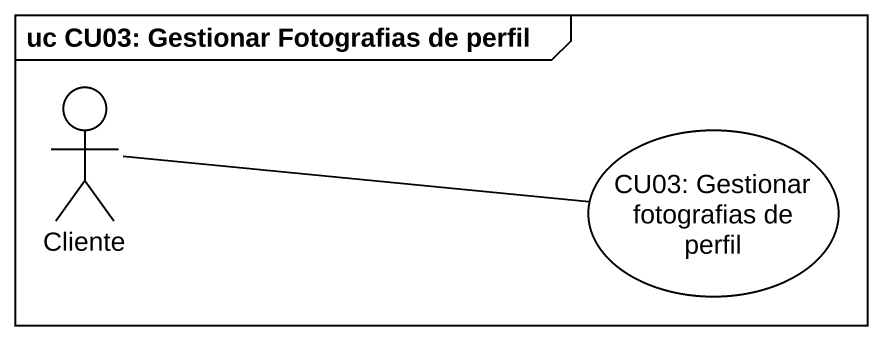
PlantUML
@startuml
mainframe uc CU03: Gestionar Fotografias de perfil
actor Cliente
usecase "CU03: Gestionar fotografias de perfil" as CU03_Gestionar_fotografias
Cliente -right- CU03_Gestionar_fotografias
@enduml
